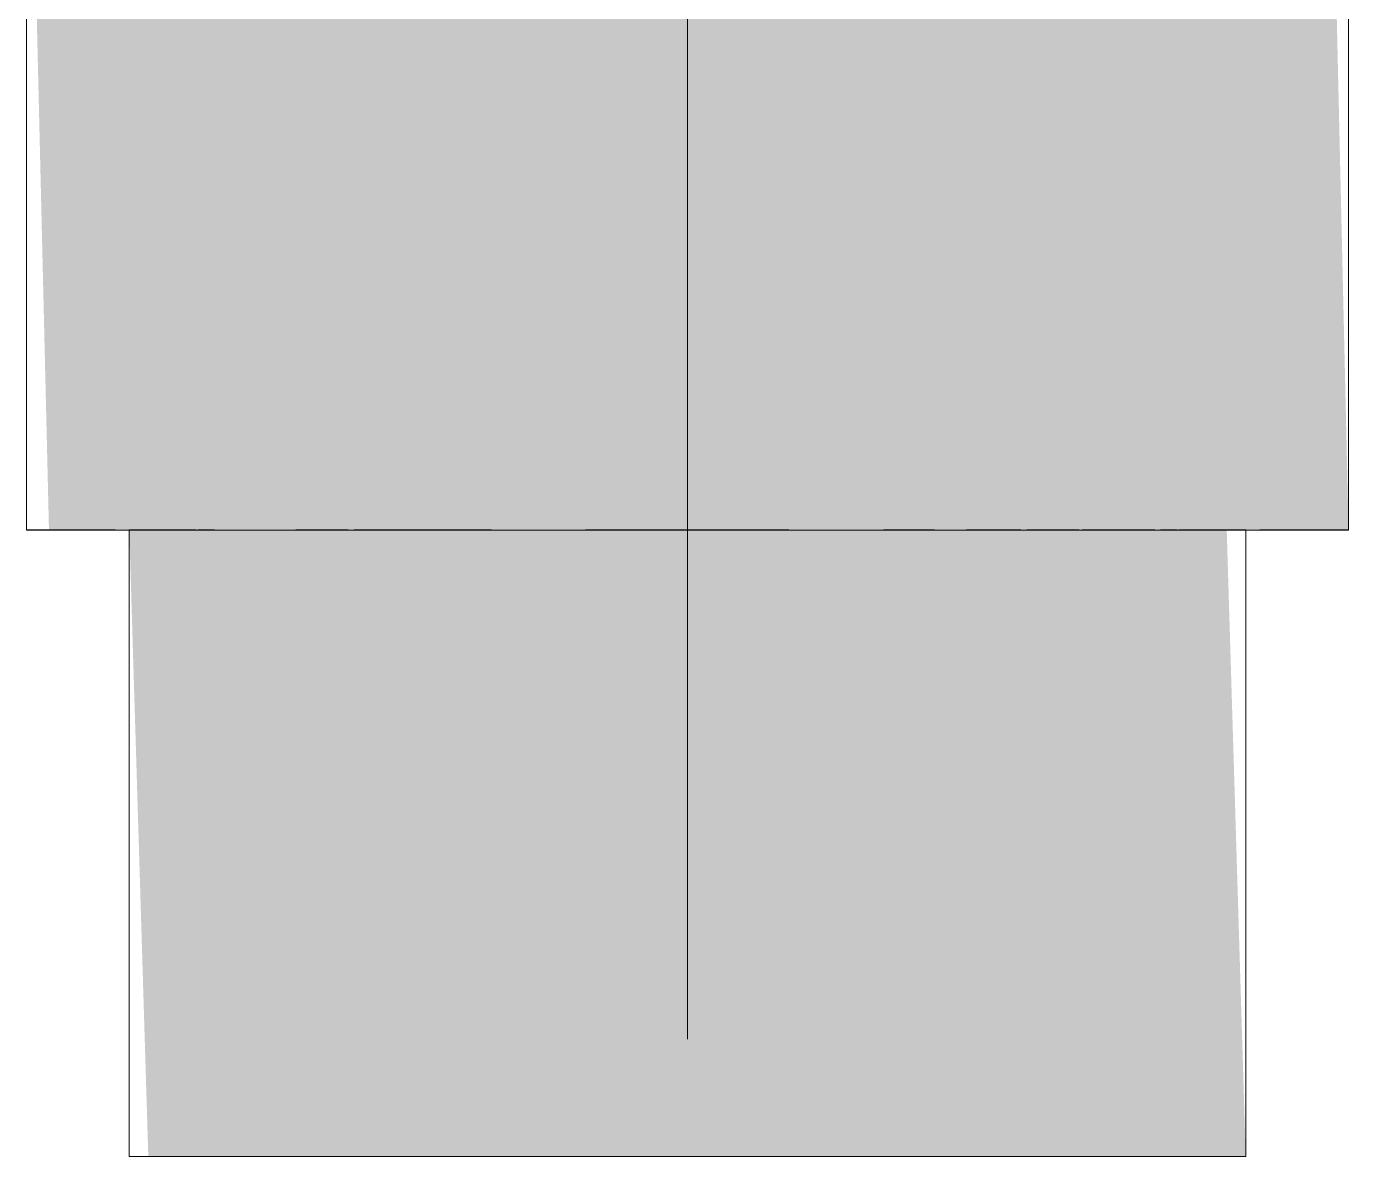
# Model space of a CAD drawing. Header units: millimetres. Extents: x -4000 to 187956, y -58990 to 162485.
# Drawn here: x 13903.13 to 13936.88, y 15823.24 to 15852.1 of the extents above; entities that cross this region are included whole.
import ezdxf

# ---------------------------------------------------------------- set-up
doc = ezdxf.new("R2010")
doc.units = ezdxf.units.MM
doc.linetypes.add('AEC_Center', pattern=[2400, 1200, -400, 400, -400])
doc.layers.add('P-PIPE', color=3, linetype='Continuous', lineweight=9)
doc.layers.add('P-PIPE-CNTR', color=3, linetype='Continuous', lineweight=9)

# ---------------------------------------------------------------- blocks, each defined once
blk = doc.blocks.new('DHA_Cụm đồng hồ đo nước_DN15-50 _ Kèm rắc co đồng_rắc co ren ngoài_ nối thẳng ren ngoài_van 1 chiều đồng_ van cổng đồng_ - DN20-1977990-0_000')
at = {"layer": 'P-PIPE', "color": 83, "lineweight": 13}
blk.add_line((0, -158.304), (0, -195.5), dxfattribs=at)
blk = doc.blocks.new('DHA_Nối thẳng ren ngoài_PPr_DN20-110 - Standard-1978864-0_000')
at = {"layer": 'P-PIPE', "lineweight": 13, "transparency": 33554534}
for points in [[(-12.5, 8.437), (-12.5, -16.875), (12.5, -16.3), (11.696, 16.875), (-12.5, 16.3), (-12.5, 11.932)], [(-28.5, 7.125), (-28.5, -14.25), (-12.5, -13.764), (-12.5, 14.25), (-28.5, 13.764), (-28.5, 10.076)], [(-28.5, 8.839), (-28.5, -12.5), (-12.5, -12.074), (-12.5, 12.5), (-28.5, 12.074), (-28.5, 10.825)], [(-12.5, 7.071), (-12.5, -10), (12.5, -9.659), (11.696, 10), (-12.5, 9.659), (-12.5, 8.66)]]:
    blk.add_hatch(color=83, dxfattribs=at).paths.add_polyline_path(points)
at = {"layer": 'P-PIPE', "color": 83, "lineweight": 13}
for p, q in [((12.5, 16.875), (-12.5, 16.875)), ((-12.5, 16.875), (-12.5, -16.875)), ((-12.5, 16.875), (-12.5, 16.3)), ((-12.5, 16.3), (-12.5, 14.614)), ((-12.5, 14.25), (-28.5, 14.25)), ((-28.5, 14.25), (-28.5, -14.25)), ((-28.5, 14.25), (-28.5, 13.764)), ((-12.5, 12.544), (-12.5, 14.25)), ((-12.5, 13.764), (-12.5, 14.25)), ((-12.5, 13.865), (-12.5, 12.575)), ((-28.5, 13.764), (-28.5, 12.544)), ((-12.5, 12.341), (-12.5, 13.764)), ((-28.5, 12.074), (-28.5, 12.5)), ((-28.5, 12.074), (-28.5, 12.5)), ((-12.5, 12.5), (-12.5, 12.074)), ((-12.5, 12.5), (-12.5, 12.074)), ((-28.5, 12.115), (-28.5, 10.91)), ((-28.5, 10.825), (-28.5, 12.074)), ((-28.5, 10.825), (-28.5, 12.074)), ((-12.5, 10.076), (-12.5, 11.991)), ((-28.5, 8.839), (-28.5, 10.157)), ((-28.5, 8.839), (-28.5, 10.157)), ((-12.5, 10.157), (-12.5, 8.839)), ((-28.5, 10.076), (-28.5, 6.906)), ((-12.5, 7.125), (-12.5, 10.076)), ((-12.5, 8.66), (-12.5, 10)), ((-12.5, 8.66), (-12.5, 10)), ((-28.5, 7.182), (-28.5, 8.839)), ((-28.5, 7.182), (-28.5, 8.839)), ((-12.5, 7.125), (-12.5, 8.51)), ((-12.5, 8.473), (-12.5, 7.182)), ((-12.5, 8.473), (-12.5, 7.182)), ((-12.5, 7.134), (-12.5, 8.471)), ((-12.5, 7.134), (-12.5, 8.471)), ((-12.5, 8.437), (-12.5, 7.175)), ((-12.5, 6.906), (-12.5, 7.125)), ((-12.5, 4.395), (-12.5, 7.125)), ((-28.5, 6.25), (-28.5, 6.94)), ((-28.5, 6.25), (-28.5, 6.94)), ((-12.5, 5), (-12.5, 7.071)), ((-12.5, 5), (-12.5, 7.071)), ((-12.5, 6.94), (-12.5, 5.04)), ((-12.5, 6.94), (-12.5, 4.405)), ((-28.5, 6.287), (-28.5, 3.688)), ((-28.5, 3.708), (-28.5, 6.25)), ((-28.5, 3.708), (-28.5, 6.25)), ((-12.5, 6.305), (-12.5, 5.027)), ((-12.5, 5.043), (-12.5, 6.287)), ((-12.5, 0), (-12.5, 3.688)), ((-28.5, 3.244), (-28.5, -3.244)), ((-28.5, 0), (-28.5, 3.235)), ((-28.5, 0), (-28.5, 3.235)), ((-12.5, 3.235), (-12.5, -3.235)), ((-12.5, 2.608), (-12.5, 0)), ((-12.5, 0), (-12.5, 2.603)), ((-12.5, 2.599), (-12.5, -1.98)), ((-12.5, -2.588), (-12.5, 2.588)), ((-12.5, -2.588), (-12.5, 2.588)), ((-28.5, -3.235), (-28.5, 0)), ((-28.5, -3.235), (-28.5, 0)), ((-12.5, -1.982), (-12.5, 0)), ((-12.5, -3.688), (-12.5, 0)), ((-12.5, 0), (-12.5, -1.984)), ((-28.5, -3.688), (-28.5, -6.287)), ((-28.5, -6.25), (-28.5, -3.708)), ((-28.5, -6.25), (-28.5, -3.708)), ((-12.5, -7.125), (-12.5, -4.395)), ((-12.5, -4.405), (-12.5, -6.25)), ((-12.5, -7.071), (-12.5, -5)), ((-12.5, -7.071), (-12.5, -5)), ((-12.5, -5.027), (-12.5, -6.305)), ((-12.5, -5.04), (-12.5, -6.25)), ((-12.5, -6.287), (-12.5, -5.043)), ((-28.5, -7.125), (-28.5, -10.076)), ((-28.5, -8.839), (-28.5, -7.182)), ((-28.5, -8.839), (-28.5, -7.182)), ((-12.5, -8.51), (-12.5, -7.125)), ((-12.5, -10.076), (-12.5, -7.125)), ((-12.5, -8.471), (-12.5, -7.134)), ((-12.5, -8.471), (-12.5, -7.134)), ((-12.5, -7.175), (-12.5, -8.437)), ((-12.5, -7.182), (-12.5, -8.473)), ((-12.5, -7.182), (-12.5, -8.473)), ((-12.5, -10), (-12.5, -8.66)), ((-12.5, -10), (-12.5, -8.66)), ((-28.5, -10.157), (-28.5, -8.839)), ((-28.5, -10.157), (-28.5, -8.839)), ((-12.5, -8.839), (-12.5, -10.157)), ((-12.5, -10.909), (-12.5, -10.076)), ((-12.5, -10.909), (-12.5, -10.076)), ((-28.5, -12.074), (-28.5, -10.825)), ((-28.5, -12.074), (-28.5, -10.825)), ((-28.5, -10.91), (-28.5, -12.115)), ((-12.5, -10.902), (-12.5, -11.932)), ((-28.5, -12.5), (-28.5, -12.074)), ((-28.5, -12.5), (-28.5, -12.074)), ((-12.5, -12.074), (-12.5, -12.5)), ((-12.5, -12.074), (-12.5, -12.5)), ((-12.5, -13.764), (-12.5, -12.341)), ((-28.5, -12.544), (-28.5, -13.764)), ((-12.5, -14.25), (-12.5, -12.544)), ((-12.5, -12.575), (-12.5, -13.865)), ((-28.5, -13.764), (-28.5, -14.25)), ((-12.5, -14.25), (-12.5, -13.764)), ((-28.5, -14.25), (-12.5, -14.25)), ((-12.5, -14.614), (-12.5, -16.3)), ((-12.5, -16.3), (-12.5, -16.875)), ((-12.5, -16.875), (12.5, -16.875))]:
    blk.add_line(p, q, dxfattribs=at)
blk = doc.blocks.new('DHA_Cụm đồng hồ đo nước_DN15-50 _ Kèm rắc co đồng_rắc co ren ngoài_ nối thẳng ren ngoài_van 1 chiều đồng_ van cổng đồng_ - DN20-V2-0_000')
at = {"layer": 'P-PIPE', "color": 83, "lineweight": 13}
blk.add_line((0, -158.304), (0, -195.5), dxfattribs=at)
blk = doc.blocks.new('DHA_Nối thẳng ren ngoài_PPr_DN20-110 - Standard-V5-0_000')
at = {"layer": 'P-PIPE', "lineweight": 13, "transparency": 33554534}
for points in [[(-12.5, 8.437), (-12.5, -16.875), (12.5, -16.3), (11.696, 16.875), (-12.5, 16.3), (-12.5, 11.932)], [(-28.5, 7.125), (-28.5, -14.25), (-12.5, -13.764), (-12.5, 14.25), (-28.5, 13.764), (-28.5, 10.076)], [(-28.5, 8.839), (-28.5, -12.5), (-12.5, -12.074), (-12.5, 12.5), (-28.5, 12.074), (-28.5, 10.825)], [(-12.5, 7.071), (-12.5, -10), (12.5, -9.659), (11.696, 10), (-12.5, 9.659), (-12.5, 8.66)]]:
    blk.add_hatch(color=83, dxfattribs=at).paths.add_polyline_path(points)
at = {"layer": 'P-PIPE', "color": 83, "lineweight": 13}
for p, q in [((12.5, 16.875), (-12.5, 16.875)), ((-12.5, 16.875), (-12.5, 16.3)), ((-12.5, 16.875), (-12.5, 14.614)), ((-12.5, 16.3), (-12.5, 14.614)), ((-12.5, 14.25), (-28.5, 14.25)), ((-28.5, 14.25), (-28.5, 13.764)), ((-28.5, 14.25), (-28.5, 12.544)), ((-12.5, 13.764), (-12.5, 14.25)), ((-12.5, 12.544), (-12.5, 14.25)), ((-12.5, 13.865), (-12.5, 12.575)), ((-12.5, 13.865), (-12.5, 12.575)), ((-28.5, 13.764), (-28.5, 12.544)), ((-12.5, 12.544), (-12.5, 13.764)), ((-28.5, 12.074), (-28.5, 12.5)), ((-28.5, 12.074), (-28.5, 12.5)), ((-12.5, 12.5), (-12.5, 12.074)), ((-12.5, 12.5), (-12.5, 12.074)), ((-28.5, 12.115), (-28.5, 10.91)), ((-28.5, 12.115), (-28.5, 10.91)), ((-28.5, 10.825), (-28.5, 12.074)), ((-28.5, 10.825), (-28.5, 12.074)), ((-28.5, 8.839), (-28.5, 10.157)), ((-28.5, 8.839), (-28.5, 10.157)), ((-28.5, 10.076), (-28.5, 7.125)), ((-28.5, 10.076), (-28.5, 8.912)), ((-12.5, 8.66), (-12.5, 10)), ((-12.5, 8.66), (-12.5, 10)), ((-28.5, 8.912), (-28.5, 7.125)), ((-28.5, 7.182), (-28.5, 8.839)), ((-28.5, 7.182), (-28.5, 8.839)), ((-12.5, 7.125), (-12.5, 8.51)), ((-12.5, 7.125), (-12.5, 8.51)), ((-12.5, 8.473), (-12.5, 7.182)), ((-12.5, 8.473), (-12.5, 7.182)), ((-12.5, 7.134), (-12.5, 8.471)), ((-12.5, 7.134), (-12.5, 8.471)), ((-12.5, 8.437), (-12.5, 7.175)), ((-12.5, 8.437), (-12.5, 7.175)), ((-28.5, 7.125), (-28.5, 6.906)), ((-28.5, 7.125), (-28.5, 6.906)), ((-12.5, 6.906), (-12.5, 7.125)), ((-12.5, 6.906), (-12.5, 7.125)), ((-28.5, 6.25), (-28.5, 6.94)), ((-28.5, 6.25), (-28.5, 6.94)), ((-12.5, 6.91), (-12.5, 7.071)), ((-12.5, 6.91), (-12.5, 7.071)), ((-12.5, 6.94), (-12.5, 6.25)), ((-12.5, 6.94), (-12.5, 6.25)), ((-28.5, 6.287), (-28.5, 3.688)), ((-28.5, 6.287), (-28.5, 3.688)), ((-28.5, 3.708), (-28.5, 6.25)), ((-28.5, 3.708), (-28.5, 6.25)), ((-12.5, 6.305), (-12.5, 5.027)), ((-12.5, 6.305), (-12.5, 5.027)), ((-12.5, 5), (-12.5, 6.3)), ((-12.5, 5), (-12.5, 6.3)), ((-12.5, 5.043), (-12.5, 6.287)), ((-12.5, 5.043), (-12.5, 6.287)), ((-12.5, 6.25), (-12.5, 5.04)), ((-12.5, 6.25), (-12.5, 5.04)), ((-28.5, 3.244), (-28.5, 0)), ((-28.5, 3.244), (-28.5, 0)), ((-28.5, 0), (-28.5, 3.235)), ((-28.5, 0), (-28.5, 3.235)), ((-12.5, 2.608), (-12.5, 0)), ((-12.5, 2.608), (-12.5, 0)), ((-12.5, 0), (-12.5, 2.603)), ((-12.5, 0), (-12.5, 2.603)), ((-12.5, 2.599), (-12.5, 0)), ((-12.5, 2.599), (-12.5, 0)), ((-12.5, 0), (-12.5, 2.588)), ((-12.5, 0), (-12.5, 2.588)), ((-28.5, -3.235), (-28.5, 0)), ((-28.5, -3.235), (-28.5, 0)), ((-28.5, 0), (-28.5, -3.244)), ((-28.5, 0), (-28.5, -3.244)), ((-12.5, 0), (-12.5, -1.98)), ((-12.5, 0), (-12.5, -1.98)), ((-12.5, -1.982), (-12.5, 0)), ((-12.5, -1.982), (-12.5, 0)), ((-12.5, 0), (-12.5, -1.984)), ((-12.5, 0), (-12.5, -1.984)), ((-12.5, -2.588), (-12.5, 0)), ((-12.5, -2.588), (-12.5, 0)), ((-28.5, -3.688), (-28.5, -6.287)), ((-28.5, -3.688), (-28.5, -6.287)), ((-28.5, -6.25), (-28.5, -3.708)), ((-28.5, -6.25), (-28.5, -3.708)), ((-12.5, -6.3), (-12.5, -5)), ((-12.5, -6.3), (-12.5, -5)), ((-12.5, -5.027), (-12.5, -6.304)), ((-12.5, -5.027), (-12.5, -6.304)), ((-12.5, -5.04), (-12.5, -6.25)), ((-12.5, -5.04), (-12.5, -6.25)), ((-12.5, -6.287), (-12.5, -5.043)), ((-12.5, -6.287), (-12.5, -5.043)), ((-28.5, -7.125), (-28.5, -10.076)), ((-28.5, -7.125), (-28.5, -8.912)), ((-28.5, -8.839), (-28.5, -7.182)), ((-28.5, -8.839), (-28.5, -7.182)), ((-12.5, -8.51), (-12.5, -7.125)), ((-12.5, -8.51), (-12.5, -7.125)), ((-12.5, -8.471), (-12.5, -7.134)), ((-12.5, -8.471), (-12.5, -7.134)), ((-12.5, -7.175), (-12.5, -8.437)), ((-12.5, -7.175), (-12.5, -8.437)), ((-12.5, -7.182), (-12.5, -8.473)), ((-12.5, -7.182), (-12.5, -8.473)), ((-12.5, -9.659), (-12.5, -8.66)), ((-12.5, -10), (-12.5, -8.66)), ((-28.5, -10.157), (-28.5, -8.839)), ((-28.5, -10.157), (-28.5, -8.839)), ((-28.5, -8.912), (-28.5, -10.076)), ((-12.5, -10), (-12.5, -9.659)), ((-12.5, -10.909), (-12.5, -10.076)), ((-12.5, -10.909), (-12.5, -10.076)), ((-28.5, -12.074), (-28.5, -10.825)), ((-28.5, -12.074), (-28.5, -10.825)), ((-28.5, -10.91), (-28.5, -12.115)), ((-28.5, -10.91), (-28.5, -12.115)), ((-12.5, -10.902), (-12.5, -11.932)), ((-12.5, -10.902), (-12.5, -11.932)), ((-28.5, -12.5), (-28.5, -12.074)), ((-28.5, -12.5), (-28.5, -12.074)), ((-12.5, -12.074), (-12.5, -12.5)), ((-12.5, -12.074), (-12.5, -12.5)), ((-28.5, -12.544), (-28.5, -13.764)), ((-28.5, -12.544), (-28.5, -13.764)), ((-12.5, -13.764), (-12.5, -12.544)), ((-12.5, -13.764), (-12.5, -12.544)), ((-12.5, -12.575), (-12.5, -13.865)), ((-12.5, -12.575), (-12.5, -13.865)), ((-28.5, -13.764), (-28.5, -14.25)), ((-28.5, -13.764), (-28.5, -14.25)), ((-12.5, -14.25), (-12.5, -13.764)), ((-12.5, -14.25), (-12.5, -13.764)), ((-28.5, -14.25), (-12.5, -14.25)), ((-12.5, -14.614), (-12.5, -16.3)), ((-12.5, -14.614), (-12.5, -16.3)), ((-12.5, -16.3), (-12.5, -16.875)), ((-12.5, -16.3), (-12.5, -16.875)), ((-12.5, -16.875), (12.5, -16.875))]:
    blk.add_line(p, q, dxfattribs=at)
blk = doc.blocks.new('DHA_Cụm đồng hồ đo nước_DN15-50 _ Kèm rắc co đồng_rắc co ren ngoài_ nối thẳng ren ngoài_van 1 chiều đồng_ van cổng đồng_ - DN20-V8-0_000')
at = {"layer": 'P-PIPE', "color": 83, "lineweight": 13}
for p, q in [((13920, 15863.434), (13920, 15839.238)), ((13920, 15839.237), (13920, 15826.238))]:
    blk.add_line(p, q, dxfattribs=at)
blk = doc.blocks.new('DHA_Nối thẳng ren ngoài_PPr_DN20-110 - Standard-V11-0_000')
at = {"layer": 'P-PIPE', "lineweight": 13, "transparency": 33554534}
for points in [[(13920, 15839.238), (13936.875, 15839.238), (13936.3, 15864.238), (13903.125, 15863.434), (13903.7, 15839.238), (13915.633, 15839.238)], [(13930, 15839.238), (13929.659, 15864.238), (13910, 15863.434), (13910.341, 15839.238), (13929.659, 15839.238)], [(13920, 15823.238), (13934.25, 15823.238), (13933.765, 15839.238), (13905.75, 15839.238), (13906.236, 15823.238), (13916.312, 15823.238)], [(13932.5, 15823.238), (13932.074, 15839.238), (13907.5, 15839.238), (13907.926, 15823.238), (13932.074, 15823.238)]]:
    blk.add_hatch(color=83, dxfattribs=at).paths.add_polyline_path(points)
at = {"layer": 'P-PIPE', "color": 83, "lineweight": 13}
for p, q in [((13903.125, 15864.238), (13903.125, 15839.238)), ((13936.875, 15839.238), (13936.875, 15864.238)), ((13905.75, 15839.237), (13905.75, 15823.238)), ((13934.25, 15823.238), (13934.25, 15839.237))]:
    blk.add_line(p, q, dxfattribs=at)
for centre, major_axis, start_param, end_param in [((13920, 15839.238), (16.875, 0), 3.141593, 3.665183), ((13920, 15839.238), (-16.875, 0), 6.021386, 6.283185), ((13920, 15839.238), (-16.875, 0), 5.759595, 6.021386), ((13920, 15839.238), (-14.25, 0), 6.021386, 6.283185), ((13920, 15839.238), (-14.25, 0), 0, 0.494323), ((13920, 15839.238), (16.875, 0), 3.748145, 3.871578), ((13920, 15839.238), (16.875, 0), 2.411608, 2.535041), ((13920, 15839.238), (14.25, 0), 2.64727, 2.879793), ((13920, 15839.238), (-12.5, 0), 6.021386, 6.283185), ((13920, 15839.238), (12.5, 0), 3.141593, 3.403392), ((13920, 15839.238), (-10, 0), 5.759587, 6.283185), ((13920, 15839.238), (-10, 0), 0, 0.523599), ((13920, 15839.238), (14.25, 0), 2.0944, 2.210823), ((13920, 15839.238), (-14.25, 0), 0.930769, 1.047193), ((13920, 15839.238), (12.5, 0), 2.182886, 2.315609), ((13920, 15839.238), (12.5, 0), 3.967576, 4.100299), ((13920, 15839.238), (-10, 0), 5.506681, 5.72289), ((13920, 15839.238), (10, 0), 3.701887, 3.918097), ((13920, 15839.238), (16.875, 0), 4.18879, 4.273214), ((13920, 15839.238), (16.875, 0), 2.009972, 2.094395), ((13920, 15839.238), (14.25, 0), 2.076731, 2.094395), ((13920, 15839.238), (-14.25, 0), 1.047198, 1.064862), ((13920, 15839.238), (10, 0), 2.333699, 2.356195), ((13920, 15839.238), (10, 0), 3.926991, 3.949487), ((13920, 15839.238), (12.5, 0), 1.985851, 2.15943), ((13920, 15839.238), (12.5, 0), 4.123755, 4.297334), ((13920, 15839.238), (16.875, 0), 4.329502, 4.409905), ((13920, 15839.238), (16.875, 0), 1.87328, 1.953684), ((13920, 15839.238), (10, 0), 2.094402, 2.252405), ((13920, 15839.238), (-10, 0), 0.889188, 1.047191), ((13920, 15839.238), (14.25, 0), 1.932528, 2.027742), ((13920, 15839.238), (-14.25, 0), 1.11385, 1.209065), ((13920, 15839.238), (16.875, 0), 4.557249, 4.712386), ((13920, 15839.238), (-16.875, 0), 4.712392, 4.867529), ((13920, 15839.238), (14.25, 0), 1.5708, 1.754515), ((13920, 15839.238), (-14.25, 0), 1.387077, 1.570792), ((13920, 15839.238), (-12.5, 0), 4.712393, 4.921828), ((13920, 15839.238), (12.5, 0), 4.502949, 4.712385), ((13920, 15839.238), (10, 0), 1.570802, 1.832596), ((13920, 15839.238), (-10, 0), 1.308997, 1.570791), ((13920, 15839.238), (12.5, 0), 1.411733, 1.570796), ((13920, 15839.238), (-12.5, 0), 1.570796, 1.729859), ((13920, 15839.238), (14.25, 0), 1.431267, 1.570796), ((13920, 15839.238), (-14.25, 0), 1.570796, 1.710325), ((13920, 15839.238), (-16.875, 0), 1.570796, 1.688621), ((13920, 15839.238), (16.875, 0), 1.452972, 1.570796), ((13920, 15839.238), (10, 0), 1.308997, 1.570796), ((13920, 15839.238), (-10, 0), 1.570796, 1.832596), ((13920, 15839.238), (10, 0), 0.889195, 1.047198), ((13920, 15839.238), (10, 0), 5.235988, 5.393991), ((13920, 15839.238), (16.875, 0), 5.01487, 5.095273), ((13920, 15839.238), (16.875, 0), 1.187913, 1.268316), ((13920, 15839.238), (-12.5, 0), 4.188795, 4.297339), ((13920, 15839.238), (12.5, 0), 5.127439, 5.235983), ((13920, 15839.238), (14.25, 0), 1.113855, 1.209069), ((13920, 15839.238), (-14.25, 0), 1.932524, 2.027738), ((13920, 15839.238), (14.25, 0), 0.930774, 1.047198), ((13920, 15839.238), (-14.25, 0), 2.094395, 2.210819), ((13920, 15839.238), (10, 0), 0.560304, 0.776513), ((13920, 15839.238), (-10, 0), 2.365079, 2.581289), ((13920, 15839.238), (16.875, 0), 5.151561, 5.235984), ((13920, 15839.238), (16.875, 0), 1.047201, 1.131625), ((13920, 15839.238), (-12.5, 0), 3.967582, 4.100305), ((13920, 15839.238), (-12.5, 0), 2.182881, 2.315603), ((13920, 15839.238), (-10, 0), 3.141593, 3.665191), ((13920, 15839.238), (-10, 0), 2.617994, 2.879793), ((13920, 15839.238), (-10, 0), 2.879793, 3.141593), ((13920, 15839.238), (-14.25, 0), 3.840501, 3.926991), ((13920, 15839.238), (-14.25, 0), 2.356194, 2.442684), ((13920, 15839.238), (16.875, 0), 5.414788, 5.497787), ((13920, 15839.238), (-16.875, 0), 3.926991, 4.00999), ((13920, 15839.238), (12.5, 0), 0, 0.261799), ((13920, 15839.238), (-12.5, 0), 2.879793, 3.141593), ((13920, 15839.238), (-14.25, 0), 3.403402, 3.635926), ((13920, 15839.238), (-14.25, 0), 2.64726, 2.879783), ((13920, 15839.238), (-16.875, 0), 2.411602, 2.535035), ((13920, 15839.238), (16.875, 0), 0.606558, 0.72999), ((13920, 15839.238), (-14.25, 0), 3.141593, 3.403392), ((13920, 15839.238), (-14.25, 0), 2.879793, 3.141593), ((13920, 15839.238), (16.875, 0), 5.759587, 6.021377), ((13920, 15839.238), (-16.875, 0), 3.403401, 3.665191), ((13920, 15839.238), (-16.875, 0), 2.879793, 3.141593), ((13920, 15839.238), (16.875, 0), 0, 0.261799), ((13920, 15823.238), (-14.25, 0), 0, 0.494323), ((13920, 15823.238), (-14.25, 0), 5.788862, 6.283185), ((13920, 15823.238), (12.5, 0), 2.618005, 3.141593), ((13920, 15823.238), (-12.5, 0), 0, 0.523587), ((13920, 15823.238), (-14.25, 0), 0.554441, 0.698798), ((13920, 15823.238), (14.25, 0), 2.442795, 2.587152), ((13920, 15823.238), (-12.5, 0), 5.497794, 5.660869), ((13920, 15823.238), (12.5, 0), 3.763909, 3.926984), ((13920, 15823.238), (-14.25, 0), 0.785398, 0.895163), ((13920, 15823.238), (14.25, 0), 2.24643, 2.356194), ((13920, 15823.238), (-14.25, 0), 0.895168, 1.047193), ((13920, 15823.238), (14.25, 0), 2.0944, 2.246425), ((13920, 15823.238), (-12.5, 0), 5.324479, 5.497787), ((13920, 15823.238), (12.5, 0), 3.926991, 4.100299), ((13920, 15823.238), (-14.25, 0), 1.047198, 1.064862), ((13920, 15823.238), (14.25, 0), 2.076731, 2.094395), ((13920, 15823.238), (-12.5, 0), 5.013526, 5.301023), ((13920, 15823.238), (12.5, 0), 4.123755, 4.411252), ((13920, 15823.238), (-14.25, 0), 1.11385, 1.308993), ((13920, 15823.238), (14.25, 0), 1.8326, 2.027742), ((13920, 15823.238), (-14.25, 0), 1.341148, 1.570792), ((13920, 15823.238), (-14.25, 0), 4.712393, 4.942038), ((13920, 15823.238), (-12.5, 0), 4.712393, 4.974188), ((13920, 15823.238), (-12.5, 0), 1.308997, 1.570792), ((13920, 15823.238), (12.5, 0), 1.309001, 1.570796), ((13920, 15823.238), (-12.5, 0), 1.570796, 1.832591), ((13920, 15823.238), (-14.25, 0), 1.570796, 1.800441), ((13920, 15823.238), (14.25, 0), 1.341152, 1.570796), ((13920, 15823.238), (-14.25, 0), 1.832596, 2.027738), ((13920, 15823.238), (14.25, 0), 1.113855, 1.308997), ((13920, 15823.238), (12.5, 0), 1.047202, 1.269665), ((13920, 15823.238), (12.5, 0), 5.013521, 5.235983), ((13920, 15823.238), (14.25, 0), 5.235988, 5.388013), ((13920, 15823.238), (14.25, 0), 0.895173, 1.047198), ((13920, 15823.238), (-12.5, 0), 3.926996, 4.100305), ((13920, 15823.238), (-12.5, 0), 2.182881, 2.356189), ((13920, 15823.238), (-12.5, 0), 3.763916, 3.926991), ((13920, 15823.238), (12.5, 0), 5.497787, 5.660862), ((13920, 15823.238), (14.25, 0), 5.388017, 5.497782), ((13920, 15823.238), (-14.25, 0), 3.926996, 4.036761), ((13920, 15823.238), (12.5, 0), 0.261811, 0.523599), ((13920, 15823.238), (12.5, 0), 5.759587, 6.021374), ((13920, 15823.238), (-14.25, 0), 2.442788, 2.587145), ((13920, 15823.238), (-14.25, 0), 3.69604, 3.840397), ((13920, 15823.238), (-12.5, 0), 3.141593, 3.403392), ((13920, 15823.238), (-12.5, 0), 2.879793, 3.141593), ((13920, 15823.238), (14.25, 0), 5.788852, 6.021376), ((13920, 15823.238), (14.25, 0), 0.26181, 0.494333), ((13920, 15823.238), (-14.25, 0), 2.879793, 3.141593), ((13920, 15823.238), (14.25, 0), 0, 0.261799)]:
    blk.add_ellipse(centre, major_axis=major_axis, ratio=0.000003, start_param=start_param, end_param=end_param, dxfattribs=at)
blk = doc.blocks.new('DHA_Cụm đồng hồ đo nước_DN15-50 _ Kèm rắc co đồng_rắc co ren ngoài_ nối thẳng ren ngoài_van 1 chiều đồng_ van cổng đồng_ - DN20-V14-0_000')
at = {"layer": 'P-PIPE', "color": 83, "lineweight": 13}
for p, q in [((13920, 15863.434), (13920, 15839.239)), ((13920, 15839.237), (13920, 15826.239))]:
    blk.add_line(p, q, dxfattribs=at)
blk = doc.blocks.new('DHA_Nối thẳng ren ngoài_PPr_DN20-110 - Standard-V17-0_000')
at = {"layer": 'P-PIPE', "lineweight": 13, "transparency": 33554534}
for points in [[(13920, 15839.239), (13936.875, 15839.239), (13936.3, 15864.239), (13903.125, 15863.434), (13903.7, 15839.239), (13915.633, 15839.239)], [(13930, 15839.239), (13929.659, 15864.239), (13910, 15863.434), (13910.341, 15839.239), (13929.659, 15839.239)], [(13920, 15823.239), (13934.25, 15823.239), (13933.765, 15839.239), (13905.75, 15839.239), (13906.236, 15823.239), (13916.312, 15823.239)], [(13932.5, 15823.239), (13932.074, 15839.239), (13907.5, 15839.239), (13907.926, 15823.239), (13932.074, 15823.239)]]:
    blk.add_hatch(color=83, dxfattribs=at).paths.add_polyline_path(points)
at = {"layer": 'P-PIPE', "color": 83, "lineweight": 13}
for p, q in [((13903.125, 15864.239), (13903.125, 15839.239)), ((13936.875, 15839.239), (13936.875, 15864.239)), ((13905.75, 15839.237), (13905.75, 15823.239)), ((13934.25, 15823.239), (13934.25, 15839.237))]:
    blk.add_line(p, q, dxfattribs=at)
for centre, major_axis, start_param, end_param in [((13920, 15839.239), (16.875, 0), 3.141593, 3.403392), ((13920, 15839.239), (-16.875, 0), 6.021386, 6.283185), ((13920, 15839.239), (16.875, 0), 3.403392, 3.665183), ((13920, 15839.239), (-16.875, 0), 5.759595, 6.021386), ((13920, 15839.239), (-14.25, 0), 6.021386, 6.283185), ((13920, 15839.239), (-14.25, 0), 0, 0.261799), ((13920, 15839.239), (16.875, 0), 3.748145, 3.871578), ((13920, 15839.239), (16.875, 0), 2.411608, 2.535041), ((13920, 15839.239), (14.25, 0), 2.64727, 2.879793), ((13920, 15839.239), (14.25, 0), 3.403392, 3.635916), ((13920, 15839.239), (-12.5, 0), 6.021386, 6.283185), ((13920, 15839.239), (12.5, 0), 3.141593, 3.403392), ((13920, 15839.239), (10, 0), 2.879793, 3.141593), ((13920, 15839.239), (-10, 0), 0, 0.523599), ((13920, 15839.239), (10, 0), 2.617994, 2.879793), ((13920, 15839.239), (14.25, 0), 2.0944, 2.210823), ((13920, 15839.239), (-14.25, 0), 0.930769, 1.047193), ((13920, 15839.239), (12.5, 0), 2.182886, 2.315609), ((13920, 15839.239), (12.5, 0), 3.967576, 4.100299), ((13920, 15839.239), (10, 0), 2.365088, 2.581298), ((13920, 15839.239), (10, 0), 3.701887, 3.918097), ((13920, 15839.239), (16.875, 0), 4.18879, 4.273214), ((13920, 15839.239), (16.875, 0), 2.009972, 2.094395), ((13920, 15839.239), (14.25, 0), 2.076731, 2.094395), ((13920, 15839.239), (-14.25, 0), 1.047198, 1.064862), ((13920, 15839.239), (10, 0), 2.333699, 2.356195), ((13920, 15839.239), (10, 0), 3.926991, 3.949487), ((13920, 15839.239), (12.5, 0), 1.985851, 2.15943), ((13920, 15839.239), (12.5, 0), 4.123755, 4.297334), ((13920, 15839.239), (16.875, 0), 4.329502, 4.409905), ((13920, 15839.239), (16.875, 0), 1.87328, 1.953684), ((13920, 15839.239), (10, 0), 2.094402, 2.252405), ((13920, 15839.239), (-10, 0), 0.889188, 1.047191), ((13920, 15839.239), (14.25, 0), 1.932528, 2.027742), ((13920, 15839.239), (-14.25, 0), 1.11385, 1.209065), ((13920, 15839.239), (16.875, 0), 4.557249, 4.712386), ((13920, 15839.239), (-16.875, 0), 4.712392, 4.867529), ((13920, 15839.239), (14.25, 0), 1.5708, 1.754515), ((13920, 15839.239), (-14.25, 0), 1.387077, 1.570792), ((13920, 15839.239), (-12.5, 0), 4.712393, 4.921828), ((13920, 15839.239), (12.5, 0), 4.502949, 4.712385), ((13920, 15839.239), (10, 0), 1.570802, 1.832596), ((13920, 15839.239), (-10, 0), 1.308997, 1.570791), ((13920, 15839.239), (12.5, 0), 1.411733, 1.570796), ((13920, 15839.239), (-12.5, 0), 1.570796, 1.729859), ((13920, 15839.239), (14.25, 0), 1.431267, 1.570796), ((13920, 15839.239), (-14.25, 0), 1.570796, 1.710325), ((13920, 15839.239), (-16.875, 0), 1.570796, 1.688621), ((13920, 15839.239), (16.875, 0), 1.452972, 1.570796), ((13920, 15839.239), (10, 0), 1.308997, 1.570796), ((13920, 15839.239), (-10, 0), 1.570796, 1.832596), ((13920, 15839.239), (10, 0), 0.889195, 1.047198), ((13920, 15839.239), (-10, 0), 2.094395, 2.252398), ((13920, 15839.239), (16.875, 0), 5.01487, 5.095273), ((13920, 15839.239), (-16.875, 0), 4.329505, 4.409908), ((13920, 15839.239), (-12.5, 0), 4.188795, 4.297339), ((13920, 15839.239), (12.5, 0), 5.127439, 5.235983), ((13920, 15839.239), (14.25, 0), 1.113855, 1.209069), ((13920, 15839.239), (-14.25, 0), 1.932524, 2.027738), ((13920, 15839.239), (14.25, 0), 0.930774, 1.047198), ((13920, 15839.239), (-14.25, 0), 2.094395, 2.210819), ((13920, 15839.239), (10, 0), 0.560304, 0.776513), ((13920, 15839.239), (-10, 0), 2.365079, 2.581289), ((13920, 15839.239), (16.875, 0), 5.151561, 5.235984), ((13920, 15839.239), (16.875, 0), 1.047201, 1.131625), ((13920, 15839.239), (-12.5, 0), 3.967582, 4.100305), ((13920, 15839.239), (-12.5, 0), 2.182881, 2.315603), ((13920, 15839.239), (-10, 0), 3.141593, 3.665191), ((13920, 15839.239), (-10, 0), 2.617994, 2.879793), ((13920, 15839.239), (-10, 0), 2.879793, 3.141593), ((13920, 15839.239), (-14.25, 0), 3.840501, 3.926991), ((13920, 15839.239), (-14.25, 0), 2.356194, 2.442684), ((13920, 15839.239), (16.875, 0), 5.414788, 5.497787), ((13920, 15839.239), (-16.875, 0), 3.926991, 4.00999), ((13920, 15839.239), (12.5, 0), 0, 0.261799), ((13920, 15839.239), (-12.5, 0), 2.879793, 3.141593), ((13920, 15839.239), (-14.25, 0), 3.403402, 3.635926), ((13920, 15839.239), (-14.25, 0), 2.64726, 2.879783), ((13920, 15839.239), (-16.875, 0), 2.411602, 2.535035), ((13920, 15839.239), (-16.875, 0), 3.74815, 3.871583), ((13920, 15839.239), (-14.25, 0), 3.141593, 3.403392), ((13920, 15839.239), (-14.25, 0), 2.879793, 3.141593), ((13920, 15839.239), (16.875, 0), 5.759587, 6.021377), ((13920, 15839.239), (-16.875, 0), 3.403401, 3.665191), ((13920, 15839.239), (-16.875, 0), 2.879793, 3.141593), ((13920, 15839.239), (16.875, 0), 0, 0.261799), ((13920, 15823.239), (14.25, 0), 3.141593, 3.403392), ((13920, 15823.239), (-14.25, 0), 6.021386, 6.283185), ((13920, 15823.239), (-14.25, 0), 0.261799, 0.494323), ((13920, 15823.239), (-14.25, 0), 5.788862, 6.021386), ((13920, 15823.239), (-12.5, 0), 6.021386, 6.283185), ((13920, 15823.239), (-12.5, 0), 0, 0.261799), ((13920, 15823.239), (-14.25, 0), 0.554441, 0.698798), ((13920, 15823.239), (14.25, 0), 2.442795, 2.587152), ((13920, 15823.239), (12.5, 0), 2.618005, 2.879793), ((13920, 15823.239), (12.5, 0), 3.403392, 3.66518), ((13920, 15823.239), (-12.5, 0), 5.497794, 5.660869), ((13920, 15823.239), (12.5, 0), 3.763909, 3.926984), ((13920, 15823.239), (-14.25, 0), 0.785398, 0.895163), ((13920, 15823.239), (14.25, 0), 2.24643, 2.356194), ((13920, 15823.239), (-14.25, 0), 0.895168, 1.047193), ((13920, 15823.239), (14.25, 0), 2.0944, 2.246425), ((13920, 15823.239), (-12.5, 0), 5.324479, 5.497787), ((13920, 15823.239), (12.5, 0), 3.926991, 4.100299), ((13920, 15823.239), (-14.25, 0), 1.047198, 1.064862), ((13920, 15823.239), (14.25, 0), 2.076731, 2.094395), ((13920, 15823.239), (-12.5, 0), 5.235988, 5.301023), ((13920, 15823.239), (12.5, 0), 4.123755, 4.18879), ((13920, 15823.239), (-14.25, 0), 1.11385, 1.308993), ((13920, 15823.239), (14.25, 0), 1.8326, 2.027742), ((13920, 15823.239), (-12.5, 0), 5.013526, 5.235988), ((13920, 15823.239), (12.5, 0), 4.18879, 4.411252), ((13920, 15823.239), (-14.25, 0), 1.341148, 1.570792), ((13920, 15823.239), (-14.25, 0), 4.712393, 4.942038), ((13920, 15823.239), (-12.5, 0), 4.712393, 4.974188), ((13920, 15823.239), (-12.5, 0), 1.308997, 1.570792), ((13920, 15823.239), (12.5, 0), 1.309001, 1.570796), ((13920, 15823.239), (-12.5, 0), 1.570796, 1.832591), ((13920, 15823.239), (-14.25, 0), 1.570796, 1.800441), ((13920, 15823.239), (14.25, 0), 1.341152, 1.570796), ((13920, 15823.239), (-14.25, 0), 1.832596, 2.027738), ((13920, 15823.239), (14.25, 0), 1.113855, 1.308997), ((13920, 15823.239), (12.5, 0), 1.047202, 1.269665), ((13920, 15823.239), (12.5, 0), 5.013521, 5.235983), ((13920, 15823.239), (14.25, 0), 5.235988, 5.388013), ((13920, 15823.239), (14.25, 0), 0.895173, 1.047198), ((13920, 15823.239), (-12.5, 0), 3.926996, 4.100305), ((13920, 15823.239), (-12.5, 0), 2.182881, 2.356189), ((13920, 15823.239), (-12.5, 0), 3.763916, 3.926991), ((13920, 15823.239), (12.5, 0), 5.497787, 5.660862), ((13920, 15823.239), (14.25, 0), 5.388017, 5.497782), ((13920, 15823.239), (-14.25, 0), 3.926996, 4.036761), ((13920, 15823.239), (12.5, 0), 0.261811, 0.523599), ((13920, 15823.239), (12.5, 0), 5.759587, 6.021374), ((13920, 15823.239), (-14.25, 0), 2.442788, 2.587145), ((13920, 15823.239), (-14.25, 0), 3.69604, 3.840397), ((13920, 15823.239), (-12.5, 0), 3.141593, 3.403392), ((13920, 15823.239), (-12.5, 0), 2.879793, 3.141593), ((13920, 15823.239), (14.25, 0), 5.788852, 6.021376), ((13920, 15823.239), (14.25, 0), 0.26181, 0.494333), ((13920, 15823.239), (-14.25, 0), 2.879793, 3.141593), ((13920, 15823.239), (14.25, 0), 0, 0.261799)]:
    blk.add_ellipse(centre, major_axis=major_axis, ratio=0.000003, start_param=start_param, end_param=end_param, dxfattribs=at)

msp = doc.modelspace()

# ---------------------------------------------------------------- linework, layer by layer
at = {"layer": 'P-PIPE-CNTR', "color": 101, "linetype": 'AEC_Center'}
msp.add_line((13920, 15839.237), (13920, 15864.237), dxfattribs=at)
at = {"layer": 'P-PIPE-CNTR', "color": 103, "linetype": 'AEC_Center'}
for p in [(13920, 15839.237), (13920, 15839.238), (13920, 15839.239)]:
    msp.add_line(p, (13920, 15863.434), dxfattribs=at)

# ---------------------------------------------------------------- block references
at = {"layer": 'P-PIPE', "color": 83, "lineweight": 13}
for name, p in [('DHA_Cụm đồng hồ đo nước_DN15-50 _ Kèm rắc co đồng_rắc co ren ngoài_ nối thẳng ren ngoài_van 1 chiều đồng_ van cổng đồng_ - DN20-V14-0_000', (0, 0)), ('DHA_Cụm đồng hồ đo nước_DN15-50 _ Kèm rắc co đồng_rắc co ren ngoài_ nối thẳng ren ngoài_van 1 chiều đồng_ van cổng đồng_ - DN20-V8-0_000', (0, 0)), ('DHA_Cụm đồng hồ đo nước_DN15-50 _ Kèm rắc co đồng_rắc co ren ngoài_ nối thẳng ren ngoài_van 1 chiều đồng_ van cổng đồng_ - DN20-1977990-0_000', (13920, 16021.737)), ('DHA_Cụm đồng hồ đo nước_DN15-50 _ Kèm rắc co đồng_rắc co ren ngoài_ nối thẳng ren ngoài_van 1 chiều đồng_ van cổng đồng_ - DN20-V2-0_000', (13920, 16021.737)), ('DHA_Nối thẳng ren ngoài_PPr_DN20-110 - Standard-V17-0_000', (0, 0)), ('DHA_Nối thẳng ren ngoài_PPr_DN20-110 - Standard-V11-0_000', (0, 0))]:
    msp.add_blockref(name, p, dxfattribs=at)
at = {"layer": 'P-PIPE', "color": 83, "lineweight": 13, "rotation": 89.9999999999999}
for name in ['DHA_Nối thẳng ren ngoài_PPr_DN20-110 - Standard-1978864-0_000', 'DHA_Nối thẳng ren ngoài_PPr_DN20-110 - Standard-V5-0_000']:
    msp.add_blockref(name, (13920, 15851.737), dxfattribs=at)

doc.saveas('drawing.dxf')
